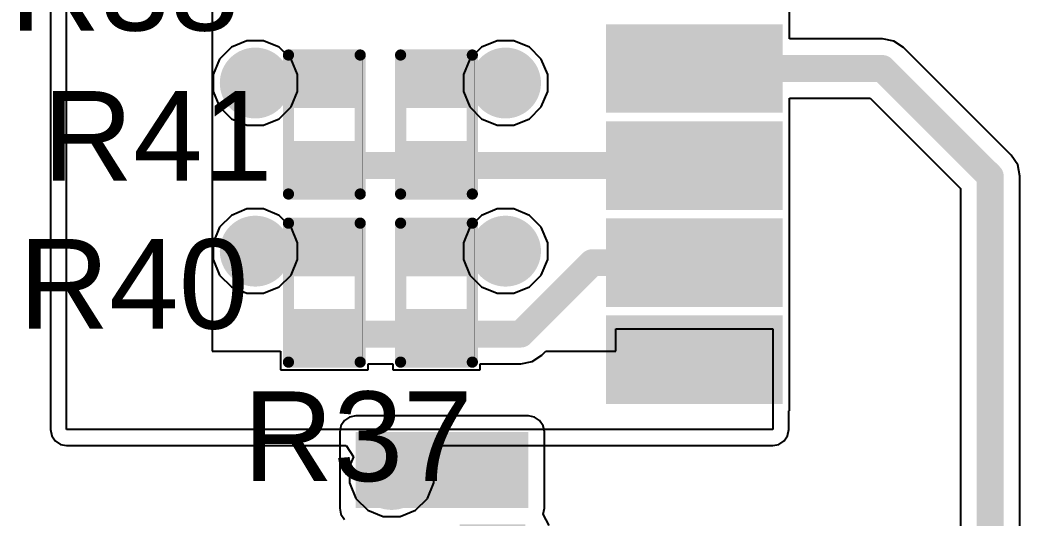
# Model space of a CAD drawing. Header units: millimetres. Extents: x -0.13 to 3.86, y -0.01 to 4.3.
# Drawn here: x 0.1643 to 0.6103, y 1.0556 to 1.2777 of the extents above; entities that cross this region are included whole.
import ezdxf

# ---------------------------------------------------------------- set-up
doc = ezdxf.new("R2010")
doc.units = ezdxf.units.MM
doc.header["$MEASUREMENT"] = 0
for name, color, linetype in [('BottomLayer', 5, 'Continuous'), ('BottomPaste', 16, 'Continuous'), ('BottomSolder', 6, 'Continuous'), ('TopLayer', 1, 'Continuous'), ('TopOverlay', 2, 'Continuous'), ('TopPaste', 8, 'Continuous'), ('TopSolder', 216, 'Continuous'), ('ViaHoleLayer', 16, 'Continuous')]:
    doc.layers.add(name, color=color, linetype=linetype)
doc.styles.add('Arial', font='arial.ttf', dxfattribs={"height": 0.2})

# ---------------------------------------------------------------- blocks, each defined once
blk = doc.blocks.new('NEO_M8Q_01A_116')
at = {"layer": 'TopLayer'}
for points in [[(-0.20079, 0.12992), (-0.27165, 0.12992), (-0.27165, 0.16142), (-0.20079, 0.16142)], [(-0.20079, 0.08661), (-0.27165, 0.08661), (-0.27165, 0.11811), (-0.20079, 0.11811)], [(-0.20079, 0.04331), (-0.27165, 0.04331), (-0.27165, 0.0748), (-0.20079, 0.0748)], [(-0.20079, 0), (-0.27165, 0), (-0.27165, 0.0315), (-0.20079, 0.0315)]]:
    blk.add_hatch(color=1, dxfattribs=at).paths.add_polyline_path(points)
at = {"layer": 'TopSolder'}
for points in [[(-0.19679, 0.12592), (-0.27565, 0.12592), (-0.27565, 0.16542), (-0.19679, 0.16542)], [(-0.19679, 0.08261), (-0.27565, 0.08261), (-0.27565, 0.12211), (-0.19679, 0.12211)], [(-0.19679, 0.03931), (-0.27565, 0.03931), (-0.27565, 0.0788), (-0.19679, 0.0788)], [(-0.19679, -0.004), (-0.27565, -0.004), (-0.27565, 0.0355), (-0.19679, 0.0355)]]:
    blk.add_hatch(color=216, dxfattribs=at).paths.add_polyline_path(points)
blk = doc.blocks.new('R___0402_123')
at = {"layer": 'TopLayer'}
for points in [[(-0.0275, -0.0125), (-0.0275, 0.0125), (-0.0095, 0.0125), (-0.0095, -0.0125)], [(0.0095, -0.0125), (0.0095, 0.0125), (0.0275, 0.0125), (0.0275, -0.0125)]]:
    blk.add_hatch(color=1, dxfattribs=at).paths.add_polyline_path(points)
at = {"layer": 'TopPaste'}
for points in [[(-0.0275, -0.0125), (-0.0275, 0.0125), (-0.0095, 0.0125), (-0.0095, -0.0125)], [(0.0095, -0.0125), (0.0095, 0.0125), (0.0275, 0.0125), (0.0275, -0.0125)]]:
    blk.add_hatch(color=8, dxfattribs=at).paths.add_polyline_path(points)
at = {"layer": 'TopSolder'}
for points in [[(-0.02966, -0.01467), (-0.02966, 0.01466), (-0.00733, 0.01466), (-0.00733, -0.01467)], [(0.00734, -0.01467), (0.00734, 0.01466), (0.02967, 0.01466), (0.02967, -0.01467)]]:
    blk.add_hatch(color=216, dxfattribs=at).paths.add_polyline_path(points)
at = {"layer": 'TopOverlay'}
for points, const_width in [([(-0.031, 0.016), (-0.031, -0.016)], 0.005), ([(-0.031, 0.016), (0.031, 0.016)], 0.005), ([(0.031, 0.016), (0.031, -0.016)], 0.005), ([(-0.031, -0.016), (0.031, -0.016)], 0.005), ([(-0.032, -0.017), (0.032, -0.017)], 0.000127)]:
    blk.add_lwpolyline(points, dxfattribs=dict(at, const_width=const_width))
for points, const_width in [([(-0.03225, 0.016, 1), (-0.02975, 0.016, 1)], 0.0025), ([(-0.03225, 0.016, 1), (-0.02975, 0.016, 1)], 0.0025), ([(0.02975, 0.016, 1), (0.03225, 0.016, 1)], 0.0025), ([(0.02975, 0.016, 1), (0.03225, 0.016, 1)], 0.0025), ([(-0.03225, -0.016, 1), (-0.02975, -0.016, 1)], 0.0025), ([(-0.03225, -0.016, 1), (-0.02975, -0.016, 1)], 0.0025), ([(-0.03203, -0.017, 1), (-0.03197, -0.017, 1)], 0.0000635), ([(0.02975, -0.016, 1), (0.03225, -0.016, 1)], 0.0025), ([(0.02975, -0.016, 1), (0.03225, -0.016, 1)], 0.0025), ([(0.03197, -0.017, 1), (0.03203, -0.017, 1)], 0.0000635)]:
    blk.add_lwpolyline(points, format="xyb", close=True, dxfattribs=dict(at, const_width=const_width))
blk = doc.blocks.new('R___0402_124')
at = {"layer": 'TopLayer'}
for points in [[(-0.0275, -0.0125), (-0.0275, 0.0125), (-0.0095, 0.0125), (-0.0095, -0.0125)], [(0.0095, -0.0125), (0.0095, 0.0125), (0.0275, 0.0125), (0.0275, -0.0125)]]:
    blk.add_hatch(color=1, dxfattribs=at).paths.add_polyline_path(points)
at = {"layer": 'TopPaste'}
for points in [[(-0.0275, -0.0125), (-0.0275, 0.0125), (-0.0095, 0.0125), (-0.0095, -0.0125)], [(0.0095, -0.0125), (0.0095, 0.0125), (0.0275, 0.0125), (0.0275, -0.0125)]]:
    blk.add_hatch(color=8, dxfattribs=at).paths.add_polyline_path(points)
at = {"layer": 'TopSolder'}
for points in [[(-0.02966, -0.01467), (-0.02966, 0.01466), (-0.00733, 0.01466), (-0.00733, -0.01467)], [(0.00734, -0.01467), (0.00734, 0.01466), (0.02967, 0.01466), (0.02967, -0.01467)]]:
    blk.add_hatch(color=216, dxfattribs=at).paths.add_polyline_path(points)
at = {"layer": 'TopOverlay'}
for points, const_width in [([(-0.031, 0.016), (-0.031, -0.016)], 0.005), ([(-0.031, 0.016), (0.031, 0.016)], 0.005), ([(0.031, 0.016), (0.031, -0.016)], 0.005), ([(-0.031, -0.016), (0.031, -0.016)], 0.005), ([(-0.032, -0.017), (0.032, -0.017)], 0.000127)]:
    blk.add_lwpolyline(points, dxfattribs=dict(at, const_width=const_width))
for points, const_width in [([(-0.03225, 0.016, 1), (-0.02975, 0.016, 1)], 0.0025), ([(-0.03225, 0.016, 1), (-0.02975, 0.016, 1)], 0.0025), ([(0.02975, 0.016, 1), (0.03225, 0.016, 1)], 0.0025), ([(0.02975, 0.016, 1), (0.03225, 0.016, 1)], 0.0025), ([(-0.03225, -0.016, 1), (-0.02975, -0.016, 1)], 0.0025), ([(-0.03225, -0.016, 1), (-0.02975, -0.016, 1)], 0.0025), ([(-0.03203, -0.017, 1), (-0.03197, -0.017, 1)], 0.0000635), ([(0.02975, -0.016, 1), (0.03225, -0.016, 1)], 0.0025), ([(0.02975, -0.016, 1), (0.03225, -0.016, 1)], 0.0025), ([(0.03197, -0.017, 1), (0.03203, -0.017, 1)], 0.0000635)]:
    blk.add_lwpolyline(points, format="xyb", close=True, dxfattribs=dict(at, const_width=const_width))
blk = doc.blocks.new('R___0402_126')
at = {"layer": 'TopLayer'}
for points in [[(-0.0275, -0.0125), (-0.0275, 0.0125), (-0.0095, 0.0125), (-0.0095, -0.0125)], [(0.0095, -0.0125), (0.0095, 0.0125), (0.0275, 0.0125), (0.0275, -0.0125)]]:
    blk.add_hatch(color=1, dxfattribs=at).paths.add_polyline_path(points)
at = {"layer": 'TopPaste'}
for points in [[(-0.0275, -0.0125), (-0.0275, 0.0125), (-0.0095, 0.0125), (-0.0095, -0.0125)], [(0.0095, -0.0125), (0.0095, 0.0125), (0.0275, 0.0125), (0.0275, -0.0125)]]:
    blk.add_hatch(color=8, dxfattribs=at).paths.add_polyline_path(points)
at = {"layer": 'TopSolder'}
for points in [[(-0.02966, -0.01467), (-0.02966, 0.01466), (-0.00733, 0.01466), (-0.00733, -0.01467)], [(0.00734, -0.01467), (0.00734, 0.01466), (0.02967, 0.01466), (0.02967, -0.01467)]]:
    blk.add_hatch(color=216, dxfattribs=at).paths.add_polyline_path(points)
at = {"layer": 'TopOverlay'}
for points, const_width in [([(-0.031, 0.016), (-0.031, -0.016)], 0.005), ([(-0.031, 0.016), (0.031, 0.016)], 0.005), ([(0.031, 0.016), (0.031, -0.016)], 0.005), ([(-0.031, -0.016), (0.031, -0.016)], 0.005), ([(-0.032, -0.017), (0.032, -0.017)], 0.000127)]:
    blk.add_lwpolyline(points, dxfattribs=dict(at, const_width=const_width))
for points, const_width in [([(-0.03225, 0.016, 1), (-0.02975, 0.016, 1)], 0.0025), ([(-0.03225, 0.016, 1), (-0.02975, 0.016, 1)], 0.0025), ([(0.02975, 0.016, 1), (0.03225, 0.016, 1)], 0.0025), ([(0.02975, 0.016, 1), (0.03225, 0.016, 1)], 0.0025), ([(-0.03225, -0.016, 1), (-0.02975, -0.016, 1)], 0.0025), ([(-0.03225, -0.016, 1), (-0.02975, -0.016, 1)], 0.0025), ([(-0.03203, -0.017, 1), (-0.03197, -0.017, 1)], 0.0000635), ([(0.02975, -0.016, 1), (0.03225, -0.016, 1)], 0.0025), ([(0.02975, -0.016, 1), (0.03225, -0.016, 1)], 0.0025), ([(0.03197, -0.017, 1), (0.03203, -0.017, 1)], 0.0000635)]:
    blk.add_lwpolyline(points, format="xyb", close=True, dxfattribs=dict(at, const_width=const_width))
blk = doc.blocks.new('R___0402_127')
at = {"layer": 'TopLayer'}
for points in [[(-0.0275, -0.0125), (-0.0275, 0.0125), (-0.0095, 0.0125), (-0.0095, -0.0125)], [(0.0095, -0.0125), (0.0095, 0.0125), (0.0275, 0.0125), (0.0275, -0.0125)]]:
    blk.add_hatch(color=1, dxfattribs=at).paths.add_polyline_path(points)
at = {"layer": 'TopPaste'}
for points in [[(-0.0275, -0.0125), (-0.0275, 0.0125), (-0.0095, 0.0125), (-0.0095, -0.0125)], [(0.0095, -0.0125), (0.0095, 0.0125), (0.0275, 0.0125), (0.0275, -0.0125)]]:
    blk.add_hatch(color=8, dxfattribs=at).paths.add_polyline_path(points)
at = {"layer": 'TopSolder'}
for points in [[(-0.02966, -0.01467), (-0.02966, 0.01466), (-0.00733, 0.01466), (-0.00733, -0.01467)], [(0.00734, -0.01467), (0.00734, 0.01466), (0.02967, 0.01466), (0.02967, -0.01467)]]:
    blk.add_hatch(color=216, dxfattribs=at).paths.add_polyline_path(points)
at = {"layer": 'TopOverlay'}
for points, const_width in [([(-0.031, 0.016), (-0.031, -0.016)], 0.005), ([(-0.031, 0.016), (0.031, 0.016)], 0.005), ([(0.031, 0.016), (0.031, -0.016)], 0.005), ([(-0.031, -0.016), (0.031, -0.016)], 0.005), ([(-0.032, -0.017), (0.032, -0.017)], 0.000127)]:
    blk.add_lwpolyline(points, dxfattribs=dict(at, const_width=const_width))
for points, const_width in [([(-0.03225, 0.016, 1), (-0.02975, 0.016, 1)], 0.0025), ([(-0.03225, 0.016, 1), (-0.02975, 0.016, 1)], 0.0025), ([(0.02975, 0.016, 1), (0.03225, 0.016, 1)], 0.0025), ([(0.02975, 0.016, 1), (0.03225, 0.016, 1)], 0.0025), ([(-0.03225, -0.016, 1), (-0.02975, -0.016, 1)], 0.0025), ([(-0.03225, -0.016, 1), (-0.02975, -0.016, 1)], 0.0025), ([(-0.03203, -0.017, 1), (-0.03197, -0.017, 1)], 0.0000635), ([(0.02975, -0.016, 1), (0.03225, -0.016, 1)], 0.0025), ([(0.02975, -0.016, 1), (0.03225, -0.016, 1)], 0.0025), ([(0.03197, -0.017, 1), (0.03203, -0.017, 1)], 0.0000635)]:
    blk.add_lwpolyline(points, format="xyb", close=True, dxfattribs=dict(at, const_width=const_width))
blk = doc.blocks.new('R___0402_B_132')
at = {"layer": 'BottomLayer'}
for points in [[(-0.0095, 0.0125), (-0.0095, -0.0125), (-0.0275, -0.0125), (-0.0275, 0.0125)], [(0.0275, 0.0125), (0.0275, -0.0125), (0.0095, -0.0125), (0.0095, 0.0125)]]:
    blk.add_hatch(color=5, dxfattribs=at).paths.add_polyline_path(points)
at = {"layer": 'BottomPaste'}
for points in [[(-0.0095, 0.0125), (-0.0095, -0.0125), (-0.0275, -0.0125), (-0.0275, 0.0125)], [(0.0275, 0.0125), (0.0275, -0.0125), (0.0095, -0.0125), (0.0095, 0.0125)]]:
    blk.add_hatch(color=16, dxfattribs=at).paths.add_polyline_path(points)
at = {"layer": 'BottomSolder'}
for points in [[(-0.00733, 0.01466), (-0.00733, -0.01467), (-0.02967, -0.01467), (-0.02967, 0.01466)], [(0.02967, 0.01466), (0.02967, -0.01467), (0.00733, -0.01467), (0.00733, 0.01466)]]:
    blk.add_hatch(color=6, dxfattribs=at).paths.add_polyline_path(points)

msp = doc.modelspace()

# ---------------------------------------------------------------- hatches: boundary and pattern name
at = {"layer": 'BottomLayer'}
h = msp.add_hatch(color=5, dxfattribs=at)
edge = h.paths.add_edge_path()
edge.add_arc((0.26919, 1.24961), 0.01181, 0, 360)
h = msp.add_hatch(color=5, dxfattribs=at)
edge = h.paths.add_edge_path()
edge.add_arc((0.38081, 1.24961), 0.01181, 0, 360)
h = msp.add_hatch(color=5, dxfattribs=at)
edge = h.paths.add_edge_path()
edge.add_arc((0.26919, 1.17461), 0.01181, 0, 360)
h = msp.add_hatch(color=5, dxfattribs=at)
edge = h.paths.add_edge_path()
edge.add_arc((0.38081, 1.17461), 0.01181, 0, 360)
msp.add_hatch(color=5, dxfattribs=at).paths.add_polyline_path([(0.314, 1.06), (0.39098, 1.06), (0.39098, 1.094), (0.314, 1.094)])
h = msp.add_hatch(color=5, dxfattribs=at)
edge = h.paths.add_edge_path()
edge.add_arc((0.33002, 1.07498), 0.01181, 0, 360)
at = {"layer": 'BottomSolder'}
h = msp.add_hatch(color=6, dxfattribs=at)
edge = h.paths.add_edge_path()
edge.add_arc((0.26919, 1.24961), 0.01581, 0, 360)
h = msp.add_hatch(color=6, dxfattribs=at)
edge = h.paths.add_edge_path()
edge.add_arc((0.38081, 1.24961), 0.01581, 0, 360)
h = msp.add_hatch(color=6, dxfattribs=at)
edge = h.paths.add_edge_path()
edge.add_arc((0.26919, 1.17461), 0.01581, 0, 360)
h = msp.add_hatch(color=6, dxfattribs=at)
edge = h.paths.add_edge_path()
edge.add_arc((0.38081, 1.17461), 0.01581, 0, 360)
h = msp.add_hatch(color=6, dxfattribs=at)
edge = h.paths.add_edge_path()
edge.add_arc((0.33002, 1.07498), 0.01581, 0, 360)
at = {"layer": 'TopLayer'}
h = msp.add_hatch(color=1, dxfattribs=at)
edge = h.paths.add_edge_path()
edge.add_arc((0.26919, 1.24961), 0.01181, 0, 360)
h = msp.add_hatch(color=1, dxfattribs=at)
edge = h.paths.add_edge_path()
edge.add_arc((0.38081, 1.24961), 0.01181, 0, 360)
h = msp.add_hatch(color=1, dxfattribs=at)
edge = h.paths.add_edge_path()
edge.add_arc((0.26919, 1.17461), 0.01181, 0, 360)
h = msp.add_hatch(color=1, dxfattribs=at)
edge = h.paths.add_edge_path()
edge.add_arc((0.38081, 1.17461), 0.01181, 0, 360)
h = msp.add_hatch(color=1, dxfattribs=at)
edge = h.paths.add_edge_path()
edge.add_arc((0.33002, 1.07498), 0.01181, 0, 360)
at = {"layer": 'ViaHoleLayer'}
h = msp.add_hatch(color=16, dxfattribs=at)
edge = h.paths.add_edge_path()
edge.add_arc((0.26919, 1.24961), 0.00591, 0, 360)
h = msp.add_hatch(color=16, dxfattribs=at)
edge = h.paths.add_edge_path()
edge.add_arc((0.38081, 1.24961), 0.00591, 0, 360)
h = msp.add_hatch(color=16, dxfattribs=at)
edge = h.paths.add_edge_path()
edge.add_arc((0.26919, 1.17461), 0.00591, 0, 360)
h = msp.add_hatch(color=16, dxfattribs=at)
edge = h.paths.add_edge_path()
edge.add_arc((0.38081, 1.17461), 0.00591, 0, 360)
h = msp.add_hatch(color=16, dxfattribs=at)
edge = h.paths.add_edge_path()
edge.add_arc((0.33002, 1.07498), 0.00591, 0, 360)

# ---------------------------------------------------------------- linework, layer by layer
at = {"layer": 'BottomLayer'}
for p, q in [((0.26545, 1.26842), (0.25853, 1.26555)), ((0.27293, 1.26842), (0.26545, 1.26842)), ((0.27985, 1.26555), (0.27293, 1.26842)), ((0.37707, 1.26842), (0.37016, 1.26555)), ((0.38455, 1.26842), (0.37707, 1.26842)), ((0.39147, 1.26555), (0.38455, 1.26842)), ((0.25853, 1.26555), (0.25324, 1.26026)), ((0.28514, 1.26026), (0.27985, 1.26555)), ((0.37016, 1.26555), (0.36486, 1.26026)), ((0.39676, 1.26026), (0.39147, 1.26555)), ((0.25324, 1.26026), (0.25038, 1.25335)), ((0.288, 1.25335), (0.28514, 1.26026)), ((0.36486, 1.26026), (0.362, 1.25335)), ((0.39962, 1.25335), (0.39676, 1.26026)), ((0.25038, 1.25335), (0.25038, 1.24586)), ((0.288, 1.24586), (0.288, 1.25335)), ((0.362, 1.25335), (0.362, 1.24586)), ((0.39962, 1.24586), (0.39962, 1.25335)), ((0.25038, 1.24586), (0.25324, 1.23895)), ((0.28514, 1.23895), (0.288, 1.24586)), ((0.362, 1.24586), (0.36486, 1.23895)), ((0.39676, 1.23895), (0.39962, 1.24586)), ((0.25324, 1.23895), (0.25853, 1.23366)), ((0.27985, 1.23366), (0.28514, 1.23895)), ((0.36486, 1.23895), (0.37016, 1.23366)), ((0.39147, 1.23366), (0.39676, 1.23895)), ((0.25853, 1.23366), (0.26545, 1.2308)), ((0.27293, 1.2308), (0.27985, 1.23366)), ((0.37016, 1.23366), (0.37707, 1.2308)), ((0.38455, 1.2308), (0.39147, 1.23366)), ((0.26545, 1.2308), (0.27293, 1.2308)), ((0.37707, 1.2308), (0.38455, 1.2308)), ((0.26545, 1.19342), (0.25853, 1.19055)), ((0.27293, 1.19342), (0.26545, 1.19342)), ((0.27985, 1.19055), (0.27293, 1.19342)), ((0.37707, 1.19342), (0.37016, 1.19055)), ((0.38455, 1.19342), (0.37707, 1.19342)), ((0.39147, 1.19055), (0.38455, 1.19342)), ((0.25853, 1.19055), (0.25324, 1.18526)), ((0.28514, 1.18526), (0.27985, 1.19055)), ((0.37016, 1.19055), (0.36486, 1.18526)), ((0.39676, 1.18526), (0.39147, 1.19055)), ((0.25324, 1.18526), (0.25038, 1.17835)), ((0.288, 1.17835), (0.28514, 1.18526)), ((0.36486, 1.18526), (0.362, 1.17835)), ((0.39962, 1.17835), (0.39676, 1.18526)), ((0.25038, 1.17835), (0.25038, 1.17086)), ((0.288, 1.17086), (0.288, 1.17835)), ((0.362, 1.17835), (0.362, 1.17086)), ((0.39962, 1.17086), (0.39962, 1.17835)), ((0.25038, 1.17086), (0.25324, 1.16395)), ((0.28514, 1.16395), (0.288, 1.17086)), ((0.362, 1.17086), (0.36486, 1.16395)), ((0.39676, 1.16395), (0.39962, 1.17086)), ((0.25324, 1.16395), (0.25853, 1.15866)), ((0.27985, 1.15866), (0.28514, 1.16395)), ((0.36486, 1.16395), (0.37016, 1.15866)), ((0.39147, 1.15866), (0.39676, 1.16395)), ((0.25853, 1.15866), (0.26545, 1.15579)), ((0.26545, 1.15579), (0.27293, 1.15579)), ((0.27293, 1.15579), (0.27985, 1.15866)), ((0.37016, 1.15866), (0.37707, 1.15579)), ((0.37707, 1.15579), (0.38455, 1.15579)), ((0.38455, 1.15579), (0.39147, 1.15866)), ((0.30895, 1.09905), (0.30741, 1.09673)), ((0.31127, 1.10059), (0.30895, 1.09905)), ((0.314, 1.10114), (0.31127, 1.10059)), ((0.39098, 1.10114), (0.314, 1.10114)), ((0.39371, 1.10059), (0.39098, 1.10114)), ((0.39603, 1.09905), (0.39371, 1.10059)), ((0.39757, 1.09673), (0.39603, 1.09905)), ((0.30741, 1.09673), (0.30686, 1.094)), ((0.30686, 1.094), (0.30686, 1.06)), ((0.39812, 1.094), (0.39757, 1.09673)), ((0.39812, 1.06), (0.39812, 1.094)), ((0.30686, 1.06), (0.30741, 1.05727)), ((0.30741, 1.05727), (0.30895, 1.05495)), ((0.39754, 1.05722), (0.39757, 1.05727)), ((0.40021, 1.05222), (0.39754, 1.05722)), ((0.39757, 1.05727), (0.39812, 1.06))]:
    msp.add_line(p, q, dxfattribs=at)
at = {"layer": 'BottomLayer', "const_width": 0.012}
msp.add_lwpolyline([(0.34255, 1.0785), (0.37498, 1.0785)], dxfattribs=at)
at = {"layer": 'BottomLayer', "const_width": 0.006}
for points in [[(0.33955, 1.0785, 1), (0.34555, 1.0785, 1)], [(0.37198, 1.0785, 1), (0.37798, 1.0785, 1)]]:
    msp.add_lwpolyline(points, format="xyb", close=True, dxfattribs=at)
at = {"layer": 'TopLayer'}
for p, q in [((0.17786, 1.33), (0.17786, 1.095)), ((0.185, 1.095), (0.185, 1.33)), ((0.50743, 1.26933), (0.50743, 1.31994)), ((0.25, 1.285), (0.25, 1.13)), ((0.54892, 1.26933), (0.50743, 1.26933)), ((0.55399, 1.26832), (0.54892, 1.26933)), ((0.55829, 1.26545), (0.55399, 1.26832)), ((0.60637, 1.21737), (0.55829, 1.26545)), ((0.50743, 1.19002), (0.50743, 1.24282)), ((0.50743, 1.24282), (0.54343, 1.24282)), ((0.54343, 1.24282), (0.58375, 1.20251)), ((0.60925, 1.21307), (0.60637, 1.21737)), ((0.61025, 1.208), (0.60925, 1.21307)), ((0.61025, 0.66643), (0.61025, 1.208)), ((0.58375, 1.20251), (0.58375, 0.66643)), ((0.50743, 1.14672), (0.50743, 1.19002)), ((0.50743, 1.10341), (0.50743, 1.14672)), ((0.43, 1.13), (0.43, 1.14)), ((0.43, 1.14), (0.5, 1.14)), ((0.5, 1.14), (0.5, 1.095)), ((0.25, 1.13), (0.2805, 1.13)), ((0.2805, 1.13), (0.2805, 1.12161)), ((0.39698, 1.12823), (0.39875, 1.13)), ((0.39875, 1.13), (0.43, 1.13)), ((0.3195, 1.12161), (0.3195, 1.12435)), ((0.3195, 1.12435), (0.3305, 1.12435)), ((0.3305, 1.12435), (0.3305, 1.12161)), ((0.3695, 1.12161), (0.3695, 1.12435)), ((0.3695, 1.12435), (0.38761, 1.12435)), ((0.38761, 1.12435), (0.39268, 1.12536)), ((0.39268, 1.12536), (0.39698, 1.12823)), ((0.2805, 1.12161), (0.3195, 1.12161)), ((0.3305, 1.12161), (0.3695, 1.12161)), ((0.50714, 1.095), (0.50714, 1.10341)), ((0.50714, 1.10341), (0.50743, 1.10341)), ((0.17786, 1.095), (0.17841, 1.09227)), ((0.5, 1.095), (0.185, 1.095)), ((0.50659, 1.09227), (0.50714, 1.095)), ((0.17841, 1.09227), (0.17995, 1.08995)), ((0.17995, 1.08995), (0.18227, 1.08841)), ((0.18227, 1.08841), (0.185, 1.08786)), ((0.5, 1.08786), (0.50273, 1.08841)), ((0.50273, 1.08841), (0.50505, 1.08995)), ((0.50505, 1.08995), (0.50659, 1.09227)), ((0.185, 1.08786), (0.30978, 1.08786)), ((0.30978, 1.08786), (0.31293, 1.08286)), ((0.34712, 1.08286), (0.35027, 1.08786)), ((0.35027, 1.08786), (0.5, 1.08786)), ((0.31293, 1.08286), (0.31121, 1.07872)), ((0.34884, 1.07872), (0.34712, 1.08286)), ((0.31121, 1.07872), (0.31121, 1.07123)), ((0.34884, 1.07123), (0.34884, 1.07872)), ((0.31121, 1.07123), (0.31408, 1.06432)), ((0.34597, 1.06432), (0.34884, 1.07123)), ((0.31408, 1.06432), (0.31937, 1.05903)), ((0.34068, 1.05903), (0.34597, 1.06432)), ((0.31937, 1.05903), (0.32628, 1.05617)), ((0.33377, 1.05617), (0.34068, 1.05903)), ((0.32628, 1.05617), (0.33377, 1.05617))]:
    msp.add_line(p, q, dxfattribs=at)
at = {"layer": 'TopLayer', "const_width": 0.012}
for points in [[(0.465, 1.25608), (0.54892, 1.25608)], [(0.54892, 1.25608), (0.597, 1.208)], [(0.26919, 1.24961), (0.3, 1.24961)], [(0.35, 1.24961), (0.38081, 1.24961)], [(0.3, 1.21277), (0.465, 1.21277)], [(0.597, 0.624), (0.597, 1.208)], [(0.26919, 1.17461), (0.3, 1.17461)], [(0.35, 1.17461), (0.38081, 1.17461)], [(0.38761, 1.13761), (0.41946, 1.16946)], [(0.41946, 1.16946), (0.465, 1.16946)], [(0.3, 1.13761), (0.35, 1.13761)], [(0.35, 1.13761), (0.38761, 1.13761)]]:
    msp.add_lwpolyline(points, dxfattribs=at)
at = {"layer": 'TopLayer', "const_width": 0.006}
for points in [[(0.462, 1.25608, 1), (0.468, 1.25608, 1)], [(0.54592, 1.25608, 1), (0.55192, 1.25608, 1)], [(0.54592, 1.25608, 1), (0.55192, 1.25608, 1)], [(0.26619, 1.24961, 1), (0.27219, 1.24961, 1)], [(0.297, 1.24961, 1), (0.303, 1.24961, 1)], [(0.347, 1.24961, 1), (0.353, 1.24961, 1)], [(0.37781, 1.24961, 1), (0.38381, 1.24961, 1)], [(0.297, 1.21277, 1), (0.303, 1.21277, 1)], [(0.462, 1.21277, 1), (0.468, 1.21277, 1)], [(0.594, 1.208, 1), (0.6, 1.208, 1)], [(0.594, 1.208, 1), (0.6, 1.208, 1)], [(0.26619, 1.17461, 1), (0.27219, 1.17461, 1)], [(0.297, 1.17461, 1), (0.303, 1.17461, 1)], [(0.347, 1.17461, 1), (0.353, 1.17461, 1)], [(0.37781, 1.17461, 1), (0.38381, 1.17461, 1)], [(0.41646, 1.16946, 1), (0.42246, 1.16946, 1)], [(0.41646, 1.16946, 1), (0.42246, 1.16946, 1)], [(0.462, 1.16946, 1), (0.468, 1.16946, 1)], [(0.297, 1.13761, 1), (0.303, 1.13761, 1)], [(0.347, 1.13761, 1), (0.353, 1.13761, 1)], [(0.347, 1.13761, 1), (0.353, 1.13761, 1)], [(0.38461, 1.13761, 1), (0.39061, 1.13761, 1)], [(0.38461, 1.13761, 1), (0.39061, 1.13761, 1)]]:
    msp.add_lwpolyline(points, format="xyb", close=True, dxfattribs=at)

# ---------------------------------------------------------------- block references
msp.add_blockref('NEO_M8Q_01A_116', (0.70122, 1.11041))
at = {"rotation": 90}
for name, p in [('R___0402_123', (0.3, 1.2311)), ('R___0402_126', (0.35, 1.2311)), ('R___0402_124', (0.3, 1.1561)), ('R___0402_127', (0.35, 1.1561)), ('R___0402_B_132', (0.37498, 1.06))]:
    msp.add_blockref(name, p, dxfattribs=at)

# ---------------------------------------------------------------- texts
at = {"layer": 'TopOverlay', "style": 'Arial'}
for s, p in [('R38', (0.15968, 1.27301)), ('R41', (0.17435, 1.20601)), ('R40', (0.16368, 1.14001)), ('R37', (0.26368, 1.07201))]:
    msp.add_text(s, height=0.04, dxfattribs=at).set_placement(p)

doc.saveas('drawing.dxf')
